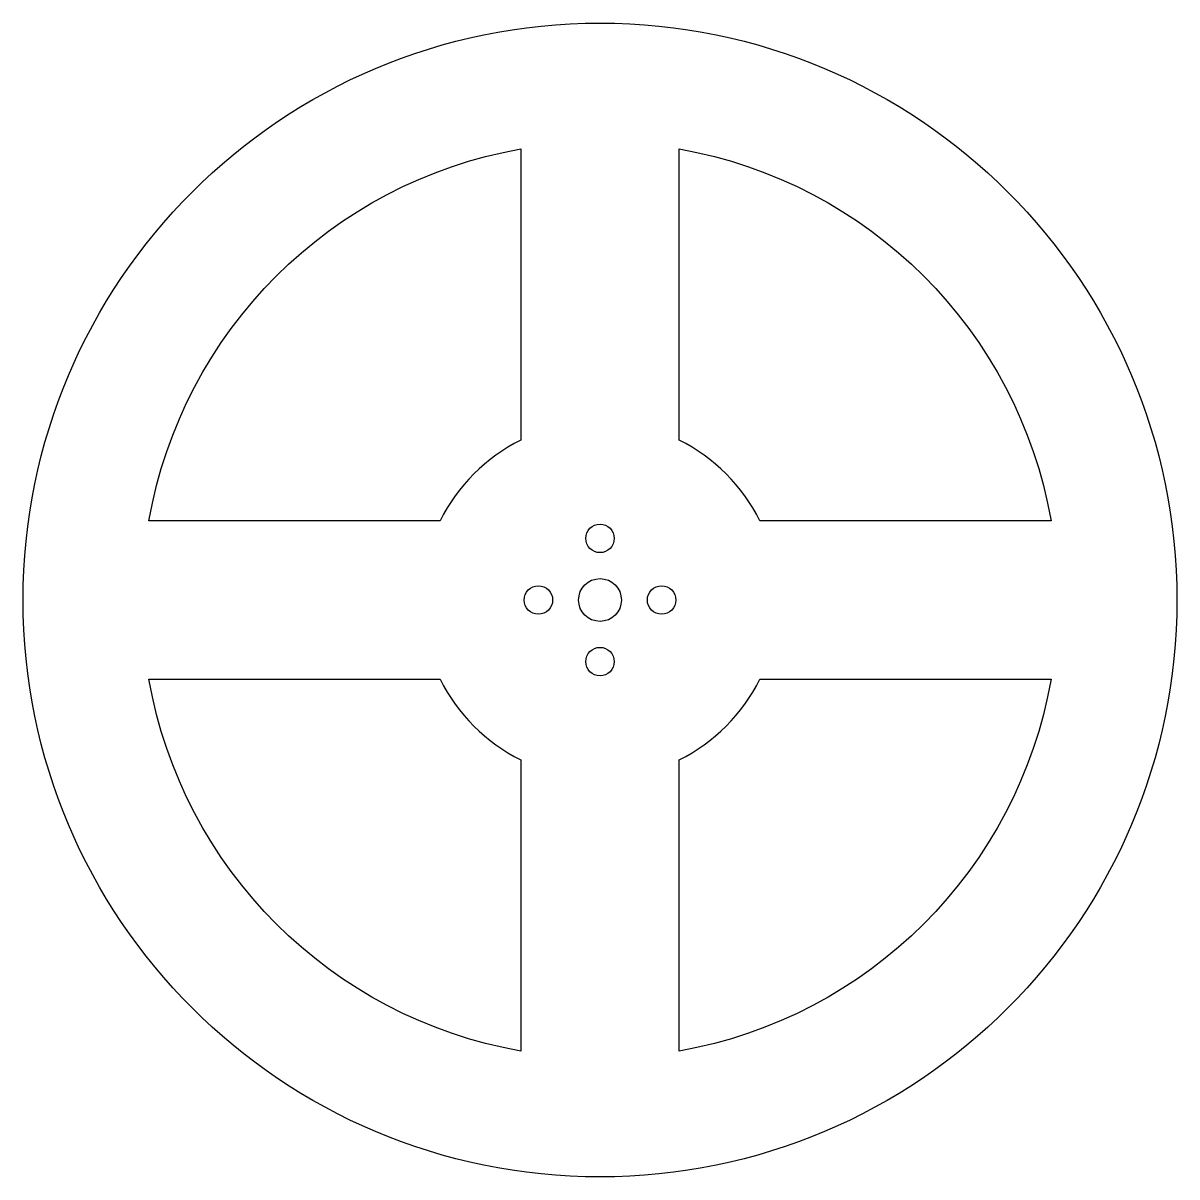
# Model space of a CAD drawing. Header units: millimetres. Extents: x -73 to 73, y -73 to 73.
import ezdxf

# ---------------------------------------------------------------- set-up
doc = ezdxf.new("R2010")
doc.units = ezdxf.units.MM

msp = doc.modelspace()

# ---------------------------------------------------------------- linework, layer by layer
for points in [[(-10, 20.16, 0.163866), (-20.16, 10), (-56.88, 10, -0.315571), (-10, 56.88)], [(10, 56.88, -0.315571), (56.88, 10), (20.16, 10, 0.163866), (10, 20.16)], [(-10, -56.88, -0.315571), (-56.88, -10), (-20.16, -10, 0.163866), (-10, -20.16)], [(10, -20.16, 0.163866), (20.16, -10), (56.88, -10, -0.315571), (10, -56.88)]]:
    msp.add_lwpolyline(points, format="xyb", close=True)
for centre, radius in [((0, 0), 72.75), ((0, 7.77), 1.8), ((-7.77, 0), 1.8), ((0, 0), 2.7), ((7.77, 0), 1.8), ((0, -7.77), 1.8)]:
    msp.add_circle(centre, radius)

doc.saveas('drawing.dxf')
